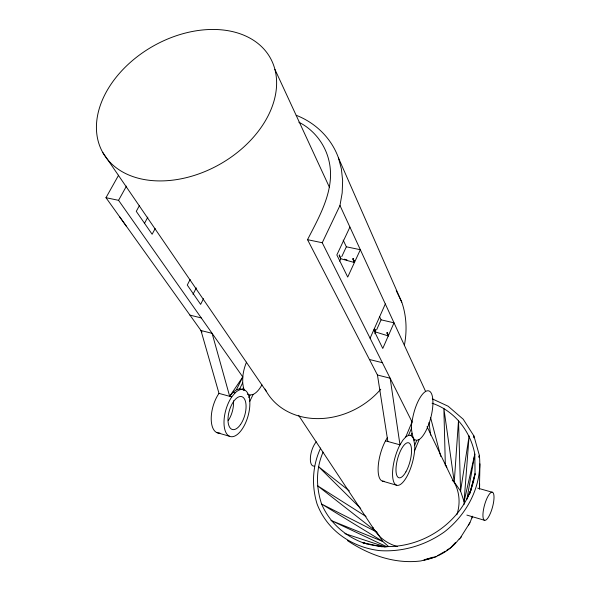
<?xml version="1.0" encoding="UTF-8"?>
<svg xmlns="http://www.w3.org/2000/svg" width="591" height="591" viewBox="0 0 591 591"><rect width="100%" height="100%" fill="white"/><g stroke="black" fill="none" stroke-linecap="round" stroke-linejoin="round"><path stroke-width="0.89" d="M479.434 489.237L479.944 463.861M244.401 390.09L243.455 387.762L242.687 382.754L242.79 376.955A23.995 11.222 -75.2 0 1 246.499 362.172M479.582 487.435L479.648 483.748M414.594 450.741C416.064 440.849 409.349 431.932 412.053 421.937A25.524 8.806 -75.4 0 1 425.343 391.626A25.524 8.806 -75.4 0 1 432.494 409.009A25.524 8.806 -75.4 0 1 419.255 439.453L414.594 450.741A25.938 9.05 -74.6 0 1 403.564 481.525A25.938 9.05 -74.6 0 1 392.705 477.129A25.938 9.05 -74.6 0 1 399.981 444.831L402.863 440.177L405.781 436.934L408.551 435.316L410.967 435.404L414.542 439.586L416.714 440.361L419.255 439.453M473.746 437.768L473.908 435.944L463.218 419.226L448.148 406.231L432.317 398.881M425.616 391.464L404.37 345.277C407.147 330.967 406.586 315.986 401.777 302.164L338.436 157.841C332.172 140.266 318.63 125.89 301.912 117.779A114.506 86.027 -29.9 0 0 296.231 115.289M405.781 436.934L412.053 421.937L322.243 242.746L339.973 205.491L342.182 192.888L342.647 180.624L341.376 168.886L338.436 157.841M466.868 499.432L474.809 454.087C470.539 431.208 454.435 410.627 432.065 403.225M479.02 457.146L479.36 455.343L473.908 435.944M478.917 457.124L479.36 455.343C482.478 485.004 467.651 513.764 444.535 531.804C425.727 545.153 403.025 552.112 379.932 550.642C352.022 547.488 327.111 530.578 317.035 503.879C311.45 485.477 312.395 465.501 320.662 448.044M469.904 493.293L475.053 473.738L474.809 454.087L464.075 501.67L464.171 504.293M469.417 494.697L475.053 473.738C467.444 524.808 411.506 558.502 362.652 542.634C344.376 535.734 329.283 522.119 321.607 504.034C315.971 487.161 315.875 468.574 323.085 452.145M472.039 517.945L472.549 516.202L469.897 522.776L459.517 539.214M414.165 440.502L414.542 439.586M414.742 445.126L416.714 440.361M410.967 435.404L411.883 433.21M408.551 435.316L411.595 428.017M388.228 335.991L387.12 332.674L388.413 335.577L382.776 348.454L373.734 330.037M374.871 333.738L375.647 332.009L374.465 328.751L375.159 330.162M376.593 329.896L381.062 319.82L379.703 316.968M370.092 338.222L385.317 303.966L339.973 205.491M339.36 254.847L340.771 258.732L354.423 262.522L354.63 262.086L353.049 258.659L354.423 262.522L347.715 277.068L336.848 254.95L349.916 227.084M339.648 261.141L340.793 258.688L339.145 255.312M341.775 256.597L346.348 246.802L343.157 240.086M387.851 441.499L377.457 375.012L307.534 239.68C320.174 214.939 336.434 187.413 328.389 158.506C324.119 142.978 313.289 129.451 298.861 122.211M249.683 401.511L253.192 394.396A23.995 11.222 -75.2 0 0 261.931 384.844M248.87 397.492L250.074 395.054L253.192 394.396M118.599 175.202L105.981 197.704L118.562 200.327L212.095 333.331L229.677 396.317L232.972 392.35L236.378 389.801L239.673 388.812L242.687 382.754M236.378 389.801L242.79 376.955L212.095 333.331L200.97 330.524L105.981 197.704M203.533 298.669L200.63 304.38L187.273 285.069L190.162 279.454M193.006 294.34L196.315 287.869M155.174 228.584L152.123 234.258L136.27 211.342L139.328 205.749M144.359 223.568L147.839 217.141M118.562 200.327L126.459 186.106M242.443 389.41L243.455 387.762M459.251 538.77C450.837 550.206 437.783 557.498 423.946 560.224M468.523 525L469.897 522.776M460.566 537.958L461.438 536.532M229.677 396.317L242.79 376.955M231.775 396.893L235.063 392.926A24.408 11.51 -74.1 0 1 249.321 410.22A24.408 11.51 -74.1 0 1 228.34 435.567A24.408 11.51 -74.1 0 1 231.775 396.893L218.988 393.384L200.97 330.524L202.026 332.002M455.469 542.553L450.615 547.761L446.84 550.199M445.333 551.181L437.606 555.673M433.366 557.128L424.833 559.603M436.439 556.648L420.947 560.925C394.899 564.309 368.895 554.942 347.478 540.61M382.894 546.668L384.704 547.015M346.348 246.802L360.347 249.712L354.652 262.042L353.049 258.659M307.534 239.68L322.243 242.746M239.673 388.812L242.62 389.447L243.824 390.54M382.259 546.882L362.652 542.634L367.077 543.897M381.062 319.82L394.02 322.826L388.457 335.496L387.12 332.674M189.918 315.121L201.221 317.914M369.412 359.491L382.355 362.689M377.457 375.012L390.156 378.21L399.981 444.831L385.502 440.849M232.972 392.35L235.063 392.926M344.42 259.183L346.976 259.9M477.764 488.144L492.643 492.347A14.576 4.115 -74.6 0 1 489.54 515.153A14.576 4.115 -74.6 0 1 483.231 511.304A14.576 4.115 -74.6 0 1 492.643 492.347M216.882 432.605L229.522 436.261M382.407 481.104L396.679 485.241M466.86 515.093L484.376 520.235M375.647 332.009L388.272 335.91L386.935 333.088M344.945 533.636L385.93 547.096M247.289 394.116L250.074 395.054M387.046 546.874L330.975 520.427L382.717 541.408L388.568 546.535M376.792 532.048L321.607 504.034L382.717 541.408L376.792 532.048L317.36 485.647L366.036 516.497M349.325 490.914L318.379 466.528L360.732 508.489M452.263 480.409L454.257 482.02L460.574 491.099L464.075 501.67L469.121 435.87L460.574 491.099L458.52 420.29L454.257 482.02L443.856 408.329L445.363 465.9M126.408 226.279L119.53 216.661M102.686 152.367L266.408 391.501M298.566 415.31L373.645 528.805M396.221 290.602L401.777 302.164M427.042 426.65L452.669 479.818A46.504 42.057 -29.6 0 1 456.836 514.798M352.842 259.094L354.445 262.478M385.317 303.966L404.37 345.277M274.904 69.376A96.193 67.839 -29.6 0 1 157.524 180.89A96.193 67.839 -29.6 0 1 127.124 65.342A96.193 67.839 -29.6 0 1 274.904 69.376L329.401 187.207M374.266 329.187L375.603 332.09M374.465 328.751L375.137 330.199M430.566 417.497L440.746 456.444M446.368 465.671L446.803 467.466M428.992 422.462L430.632 435.175M467.584 497.637A14.487 4.277 -74.6 0 1 471.219 489.865M314.309 466.048A13.674 5.592 -74 0 1 310.43 457.235A13.674 5.592 -74 0 1 316.281 441.854M233.415 400.764A16.999 8.178 -74 0 1 228.244 420.585M219.926 433.04A24.29 11.68 -74 0 1 211.223 419.521A24.29 11.68 -74 0 1 218.988 393.384M384.047 481.207A25.805 9.279 -74.6 0 1 378.247 465.907A25.805 9.279 -74.6 0 1 387.43 437.621M397.44 546.564A46.504 42.057 -29.6 0 1 372.744 527.224M380.767 389.181A71.932 59.698 -29.6 0 1 265.108 389.092M240.626 424.382A17.087 8.052 -74.1 0 0 242.428 396.916A17.087 8.052 -74.1 0 0 228.037 417.889A17.087 8.052 -74.1 0 0 240.626 424.382M405.914 471.847A18.151 6.338 -74.6 0 0 409.142 443.021A18.151 6.338 -74.6 0 0 396.206 465.959A18.151 6.338 -74.6 0 0 405.914 471.847"/></g></svg>
